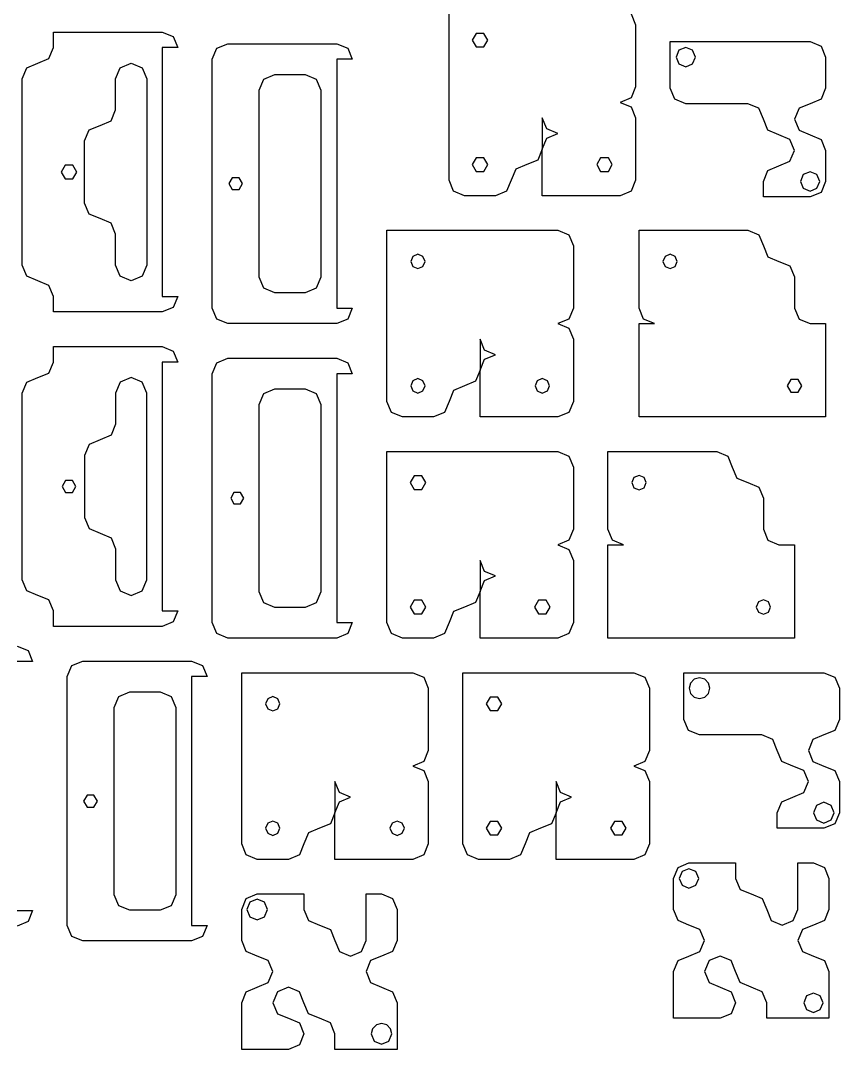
# Model space of a CAD drawing. Extents: x 1 to 198, y -191 to -1.
# Drawn here: x 74.9 to 122.3, y -115.1 to -55.6 of the extents above; entities that cross this region are included whole.
import ezdxf

# ---------------------------------------------------------------- set-up
doc = ezdxf.new("R2010")
doc.units = 0

msp = doc.modelspace()

# ---------------------------------------------------------------- linework, layer by layer
at = {"layer": '10', "color": 18}
for points in [[(110.698352, -67.739688), (111.598351, -67.739688), (112.49835, -67.739688), (113.398348, -67.739688), (114.298347, -67.739688), (115.198346, -67.739688), (116.098345, -67.739688), (116.998344, -67.739688), (117.634739, -68.003292), (117.898342, -68.639687), (118.161946, -69.276082), (118.798341, -69.539686), (119.434737, -69.803289), (119.69834, -70.439685), (119.69834, -71.339684), (119.69834, -72.239682), (119.961944, -72.876078), (120.598339, -73.139681), (121.498338, -73.139681), (121.498338, -74.03968), (121.498338, -74.939679), (121.498338, -75.839678), (121.498338, -76.739677), (121.498338, -77.639676), (121.498338, -78.539674), (120.598339, -78.539674), (119.69834, -78.539674), (118.798341, -78.539674), (117.898342, -78.539674), (116.998344, -78.539674), (116.098345, -78.539674), (115.198346, -78.539674), (114.298347, -78.539674), (113.398348, -78.539674), (112.49835, -78.539674), (111.598351, -78.539674), (110.698352, -78.539674), (110.698352, -77.639676), (110.698352, -76.739677), (110.698352, -75.839678), (110.698352, -74.939679), (110.698352, -74.03968), (110.698352, -73.139681), (111.598351, -73.139681), (110.961955, -72.876078), (110.698352, -72.239682), (110.698352, -71.339684), (110.698352, -70.439685), (110.698352, -69.539686), (110.698352, -68.639687), (110.698352, -67.739688)], [(112.914149, -69.539686), (112.792247, -69.245885), (112.498349, -69.124218), (112.204452, -69.245885), (112.08255, -69.539686), (112.204452, -69.833486), (112.498349, -69.955154), (112.792247, -69.833486), (112.914149, -69.539686)], [(120.11414, -76.739677), (119.90624, -76.379584), (119.490441, -76.379584), (119.282541, -76.739677), (119.490441, -77.09977), (119.90624, -77.09977), (120.11414, -76.739677)]]:
    msp.add_lwpolyline(points, dxfattribs=at)
at = {"layer": '17', "color": 18}
for points in [[(85.999892, -58.739699), (85.999892, -57.839701), (86.263496, -57.203305), (86.899891, -56.939702), (87.79989, -56.939702), (88.699889, -56.939702), (89.599888, -56.939702), (90.499887, -56.939702), (91.399885, -56.939702), (92.299884, -56.939702), (93.199883, -56.939702), (93.836279, -57.203305), (94.099882, -57.839701), (93.199883, -57.839701), (93.199883, -58.739699), (93.199883, -59.639698), (93.199883, -60.539697), (93.199883, -61.439696), (93.199883, -62.339695), (93.199883, -63.239694), (93.199883, -64.139693), (93.199883, -65.039691), (93.199883, -65.93969), (93.199883, -66.839689), (93.199883, -67.739688), (93.199883, -68.639687), (93.199883, -69.539686), (93.199883, -70.439685), (93.199883, -71.339684), (93.199883, -72.239682), (94.099882, -72.239682), (93.836279, -72.876078), (93.199883, -73.139681), (92.299884, -73.139681), (91.399885, -73.139681), (90.499887, -73.139681), (89.599888, -73.139681), (88.699889, -73.139681), (87.79989, -73.139681), (86.899891, -73.139681), (86.263496, -72.876078), (85.999892, -72.239682), (85.999892, -71.339684), (85.999892, -70.439685), (85.999892, -69.539686), (85.999892, -68.639687), (85.999892, -67.739688), (85.999892, -66.839689), (85.999892, -65.93969), (85.999892, -65.039691), (85.999892, -64.139693), (85.999892, -63.239694), (85.999892, -62.339695), (85.999892, -61.439696), (85.999892, -60.539697), (85.999892, -59.639698), (85.999892, -58.739699)], [(88.699889, -59.639698), (88.699889, -60.539697), (88.699889, -61.439696), (88.699889, -62.339695), (88.699889, -63.239694), (88.699889, -64.139693), (88.699889, -65.039691), (88.699889, -65.93969), (88.699889, -66.839689), (88.699889, -67.739688), (88.699889, -68.639687), (88.699889, -69.539686), (88.699889, -70.439685), (88.963492, -71.07608), (89.599888, -71.339684), (90.499887, -71.339684), (91.399885, -71.339684), (92.036281, -71.07608), (92.299884, -70.439685), (92.299884, -69.539686), (92.299884, -68.639687), (92.299884, -67.739688), (92.299884, -66.839689), (92.299884, -65.93969), (92.299884, -65.039691), (92.299884, -64.139693), (92.299884, -63.239694), (92.299884, -62.339695), (92.299884, -61.439696), (92.299884, -60.539697), (92.299884, -59.639698), (92.036281, -59.003303), (91.399885, -58.739699), (90.499887, -58.739699), (89.599888, -58.739699), (88.963492, -59.003303), (88.699889, -59.639698)], [(87.74949, -65.039691), (87.54969, -64.693628), (87.150091, -64.693628), (86.950291, -65.039691), (87.150091, -65.385755), (87.54969, -65.385755), (87.74949, -65.039691)]]:
    msp.add_lwpolyline(points, dxfattribs=at)
at = {"layer": '2', "color": 18}
for points in [[(85.999892, -76.939676), (85.999892, -76.039678), (86.263496, -75.403282), (86.899891, -75.139679), (87.79989, -75.139679), (88.699889, -75.139679), (89.599888, -75.139679), (90.499886, -75.139679), (91.399885, -75.139679), (92.299884, -75.139679), (93.199883, -75.139679), (93.836278, -75.403282), (94.099882, -76.039678), (93.199883, -76.039678), (93.199883, -76.939676), (93.199883, -77.839675), (93.199883, -78.739674), (93.199883, -79.639673), (93.199883, -80.539672), (93.199883, -81.439671), (93.199883, -82.33967), (93.199883, -83.239669), (93.199883, -84.139667), (93.199883, -85.039666), (93.199883, -85.939665), (93.199883, -86.839664), (93.199883, -87.739663), (93.199883, -88.639662), (93.199883, -89.539661), (93.199883, -90.439659), (94.099882, -90.439659), (93.836278, -91.076055), (93.199883, -91.339658), (92.299884, -91.339658), (91.399885, -91.339658), (90.499886, -91.339658), (89.599888, -91.339658), (88.699889, -91.339658), (87.79989, -91.339658), (86.899891, -91.339658), (86.263496, -91.076055), (85.999892, -90.439659), (85.999892, -89.539661), (85.999892, -88.639662), (85.999892, -87.739663), (85.999892, -86.839664), (85.999892, -85.939665), (85.999892, -85.039666), (85.999892, -84.139667), (85.999892, -83.239669), (85.999892, -82.33967), (85.999892, -81.439671), (85.999892, -80.539672), (85.999892, -79.639673), (85.999892, -78.739674), (85.999892, -77.839675), (85.999892, -76.939676)], [(88.699889, -77.839675), (88.699889, -78.739674), (88.699889, -79.639673), (88.699889, -80.539672), (88.699889, -81.439671), (88.699889, -82.33967), (88.699889, -83.239669), (88.699889, -84.139667), (88.699889, -85.039666), (88.699889, -85.939665), (88.699889, -86.839664), (88.699889, -87.739663), (88.699889, -88.639662), (88.963492, -89.276057), (89.599888, -89.539661), (90.499886, -89.539661), (91.399885, -89.539661), (92.036281, -89.276057), (92.299884, -88.639662), (92.299884, -87.739663), (92.299884, -86.839664), (92.299884, -85.939665), (92.299884, -85.039666), (92.299884, -84.139667), (92.299884, -83.239669), (92.299884, -82.33967), (92.299884, -81.439671), (92.299884, -80.539672), (92.299884, -79.639673), (92.299884, -78.739674), (92.299884, -77.839675), (92.036281, -77.20328), (91.399885, -76.939676), (90.499886, -76.939676), (89.599888, -76.939676), (88.963492, -77.20328), (88.699889, -77.839675)], [(87.81429, -83.239669), (87.62709, -82.915429), (87.252691, -82.915429), (87.065491, -83.239669), (87.252691, -83.563908), (87.62709, -83.563908), (87.81429, -83.239669)]]:
    msp.add_lwpolyline(points, dxfattribs=at)
at = {"layer": '21', "color": 18}
for points in [[(74.699906, -91.79951), (75.336302, -92.063114), (75.599905, -92.699509), (74.699906, -92.699509)], [(74.699906, -107.099491), (75.599905, -107.099491), (75.336302, -107.735887), (74.699906, -107.99949)]]:
    msp.add_lwpolyline(points, dxfattribs=at)
at = {"layer": '24', "color": 18}
for points in [[(87.69989, -107.939638), (87.69989, -107.039639), (87.963494, -106.403243), (88.599889, -106.13964), (89.499888, -106.13964), (90.399887, -106.13964), (91.299885, -106.13964), (91.299885, -107.039639), (91.563489, -107.676034), (92.199884, -107.939638), (92.83628, -108.203241), (93.099883, -108.839636), (93.363487, -109.476032), (93.999882, -109.739635), (94.636277, -109.476032), (94.899881, -108.839636), (94.899881, -107.939638), (94.899881, -107.039639), (94.899881, -106.13964), (95.79988, -106.13964), (96.436275, -106.403243), (96.699879, -107.039639), (96.699879, -107.939638), (96.699879, -108.839636), (96.436275, -109.476032), (95.79988, -109.739635), (95.163484, -110.003239), (94.899881, -110.639634), (95.163484, -111.276029), (95.79988, -111.539633), (96.436275, -111.803237), (96.699879, -112.439632), (96.699879, -113.339631), (96.699879, -114.23963), (96.699879, -115.139628), (95.79988, -115.139628), (94.899881, -115.139628), (93.999882, -115.139628), (93.099883, -115.139628), (93.099883, -114.23963), (92.83628, -113.603234), (92.199884, -113.339631), (91.563489, -113.076027), (91.299885, -112.439632), (91.036282, -111.803237), (90.399887, -111.539633), (89.763491, -111.803237), (89.499888, -112.439632), (89.763491, -113.076027), (90.399887, -113.339631), (91.036282, -113.603234), (91.299885, -114.23963), (91.036282, -114.876025), (90.399887, -115.139628), (89.499888, -115.139628), (88.599889, -115.139628), (87.69989, -115.139628), (87.69989, -114.23963), (87.69989, -113.339631), (87.69989, -112.439632), (87.963494, -111.803237), (88.599889, -111.539633), (89.236284, -111.276029), (89.499888, -110.639634), (89.236284, -110.003239), (88.599889, -109.739635), (87.963494, -109.476032), (87.69989, -108.839636), (87.69989, -107.939638)], [(89.199288, -107.039639), (89.023587, -106.616057), (88.599889, -106.440638), (88.17619, -106.616057), (88.00049, -107.039639), (88.17619, -107.46322), (88.599889, -107.63864), (89.023587, -107.46322), (89.199288, -107.039639)], [(96.399279, -114.23963), (96.318975, -113.93993), (96.099579, -113.720535), (95.79988, -113.64023), (95.50018, -113.720535), (95.280785, -113.93993), (95.200481, -114.23963), (95.376041, -114.663469), (95.79988, -114.839029), (96.223719, -114.663469), (96.399279, -114.23963)]]:
    msp.add_lwpolyline(points, dxfattribs=at)
at = {"layer": '27', "color": 18}
for points in [[(113.299858, -95.139654), (113.299858, -94.239655), (113.299858, -93.339656), (114.199857, -93.339656), (115.099856, -93.339656), (115.999854, -93.339656), (116.899853, -93.339656), (117.799852, -93.339656), (118.699851, -93.339656), (119.59985, -93.339656), (120.499849, -93.339656), (121.399848, -93.339656), (122.036243, -93.603259), (122.299846, -94.239655), (122.299846, -95.139654), (122.299846, -96.039653), (122.036243, -96.676048), (121.399848, -96.939651), (120.763452, -97.203255), (120.499849, -97.83965), (120.763452, -98.476046), (121.399848, -98.739649), (122.036243, -99.003253), (122.299846, -99.639648), (122.299846, -100.539647), (122.299846, -101.439646), (122.036243, -102.076041), (121.399848, -102.339645), (120.499849, -102.339645), (119.59985, -102.339645), (118.699851, -102.339645), (118.699851, -101.439646), (118.963454, -100.80325), (119.59985, -100.539647), (120.236245, -100.276043), (120.499849, -99.639648), (120.236245, -99.003253), (119.59985, -98.739649), (118.963455, -98.476046), (118.699851, -97.83965), (118.436247, -97.203255), (117.799852, -96.939651), (116.899853, -96.939651), (115.999854, -96.939651), (115.099856, -96.939651), (114.199857, -96.939651), (113.563461, -96.676048), (113.299858, -96.039653), (113.299858, -95.139654)], [(114.799256, -94.239655), (114.718952, -93.939955), (114.499556, -93.72056), (114.199857, -93.640255), (113.900157, -93.72056), (113.680762, -93.939955), (113.600457, -94.239655), (113.680762, -94.539354), (113.900157, -94.75875), (114.199857, -94.839054), (114.499556, -94.75875), (114.718952, -94.539354), (114.799256, -94.239655)], [(121.999247, -101.439646), (121.823546, -101.016064), (121.399848, -100.840645), (120.976149, -101.016064), (120.800448, -101.439646), (120.976149, -101.863228), (121.399848, -102.038647), (121.823546, -101.863228), (121.999247, -101.439646)]]:
    msp.add_lwpolyline(points, dxfattribs=at)
at = {"layer": '28', "color": 18}
for points in [[(96.099879, -80.539672), (96.999878, -80.539672), (97.899877, -80.539672), (98.799876, -80.539672), (99.699875, -80.539672), (100.599874, -80.539672), (101.499873, -80.539672), (102.399872, -80.539672), (103.29987, -80.539672), (104.199869, -80.539672), (105.099868, -80.539672), (105.999867, -80.539672), (106.636262, -80.803276), (106.899866, -81.439671), (106.899866, -82.33967), (106.899866, -83.239669), (106.899866, -84.139667), (106.899866, -85.039666), (106.636262, -85.676062), (105.999867, -85.939665), (106.636262, -86.203269), (106.899866, -86.839664), (106.899866, -87.739663), (106.899866, -88.639662), (106.899866, -89.539661), (106.899866, -90.439659), (106.636262, -91.076055), (105.999867, -91.339658), (105.099868, -91.339658), (104.199869, -91.339658), (103.29987, -91.339658), (102.399872, -91.339658), (101.499873, -91.339658), (101.499873, -90.439659), (101.499873, -89.539661), (101.499873, -88.639662), (101.763476, -88.003266), (102.399872, -87.739663), (101.763476, -87.476059), (101.499873, -86.839664), (101.499873, -87.739663), (101.499873, -88.639662), (101.236269, -89.276057), (100.599874, -89.539661), (99.963479, -89.803264), (99.699875, -90.439659), (99.436271, -91.076055), (98.799876, -91.339658), (97.899877, -91.339658), (96.999878, -91.339658), (96.363483, -91.076055), (96.099879, -90.439659), (96.099879, -89.539661), (96.099879, -88.639662), (96.099879, -87.739663), (96.099879, -86.839664), (96.099879, -85.939665), (96.099879, -85.039666), (96.099879, -84.139667), (96.099879, -83.239669), (96.099879, -82.33967), (96.099879, -81.439671), (96.099879, -80.539672)], [(98.349877, -82.33967), (98.124877, -81.949959), (97.674878, -81.949959), (97.449878, -82.33967), (97.674878, -82.729381), (98.124877, -82.729381), (98.349877, -82.33967)], [(98.349877, -89.539661), (98.124877, -89.14995), (97.674878, -89.14995), (97.449878, -89.539661), (97.674878, -89.929372), (98.124877, -89.929372), (98.349877, -89.539661)], [(105.549868, -89.539661), (105.324868, -89.14995), (104.874868, -89.14995), (104.649869, -89.539661), (104.874869, -89.929372), (105.324868, -89.929372), (105.549868, -89.539661)]]:
    msp.add_lwpolyline(points, dxfattribs=at)
at = {"layer": '3', "color": 18}
for points in [[(77.599903, -94.465104), (77.599903, -93.565105), (77.863506, -92.928709), (78.499902, -92.665106), (79.3999, -92.665106), (80.299899, -92.665106), (81.199898, -92.665106), (82.099897, -92.665106), (82.999896, -92.665106), (83.899895, -92.665106), (84.799894, -92.665106), (85.436289, -92.928709), (85.699893, -93.565105), (84.799894, -93.565105), (84.799894, -94.465104), (84.799894, -95.365102), (84.799894, -96.265101), (84.799894, -97.1651), (84.799894, -98.065099), (84.799894, -98.965098), (84.799894, -99.865097), (84.799894, -100.765096), (84.799894, -101.665095), (84.799894, -102.565093), (84.799894, -103.465092), (84.799894, -104.365091), (84.799894, -105.26509), (84.799894, -106.165089), (84.799894, -107.065088), (84.799894, -107.965087), (85.699893, -107.965087), (85.436289, -108.601482), (84.799894, -108.865085), (83.899895, -108.865085), (82.999896, -108.865085), (82.099897, -108.865085), (81.199898, -108.865085), (80.299899, -108.865085), (79.3999, -108.865085), (78.499902, -108.865085), (77.863506, -108.601482), (77.599903, -107.965087), (77.599903, -107.065088), (77.599903, -106.165089), (77.599903, -105.26509), (77.599903, -104.365091), (77.599903, -103.465092), (77.599903, -102.565093), (77.599903, -101.665095), (77.599903, -100.765096), (77.599903, -99.865097), (77.599903, -98.965098), (77.599903, -98.065099), (77.599903, -97.1651), (77.599903, -96.265101), (77.599903, -95.365102), (77.599903, -94.465104)], [(80.299899, -95.365102), (80.299899, -96.265101), (80.299899, -97.1651), (80.299899, -98.065099), (80.299899, -98.965098), (80.299899, -99.865097), (80.299899, -100.765096), (80.299899, -101.665095), (80.299899, -102.565093), (80.299899, -103.465092), (80.299899, -104.365091), (80.299899, -105.26509), (80.299899, -106.165089), (80.563503, -106.801484), (81.199898, -107.065088), (82.099897, -107.065088), (82.999896, -107.065088), (83.636291, -106.801484), (83.899895, -106.165089), (83.899895, -105.26509), (83.899895, -104.365091), (83.899895, -103.465092), (83.899895, -102.565093), (83.899895, -101.665095), (83.899895, -100.765096), (83.899895, -99.865097), (83.899895, -98.965098), (83.899895, -98.065099), (83.899895, -97.1651), (83.899895, -96.265101), (83.899895, -95.365102), (83.636291, -94.728707), (82.999896, -94.465104), (82.099897, -94.465104), (81.199898, -94.465104), (80.563503, -94.728707), (80.299899, -95.365102)], [(79.349501, -100.765096), (79.149701, -100.419032), (78.750101, -100.419032), (78.550302, -100.765096), (78.750101, -101.111159), (79.149701, -101.111159), (79.3495, -100.765096)]]:
    msp.add_lwpolyline(points, dxfattribs=at)
at = {"layer": '33', "color": 18}
for points in [[(108.899863, -80.539672), (109.799862, -80.539672), (110.699861, -80.539672), (111.59986, -80.539672), (112.499859, -80.539672), (113.399858, -80.539672), (114.299857, -80.539672), (115.199855, -80.539672), (115.836251, -80.803276), (116.099854, -81.439671), (116.363458, -82.076066), (116.999853, -82.33967), (117.636248, -82.603273), (117.899852, -83.239669), (117.899852, -84.139667), (117.899852, -85.039666), (118.163456, -85.676062), (118.799851, -85.939665), (119.69985, -85.939665), (119.69985, -86.839664), (119.69985, -87.739663), (119.69985, -88.639662), (119.69985, -89.539661), (119.69985, -90.439659), (119.69985, -91.339658), (118.799851, -91.339658), (117.899852, -91.339658), (116.999853, -91.339658), (116.099854, -91.339658), (115.199855, -91.339658), (114.299857, -91.339658), (113.399858, -91.339658), (112.499859, -91.339658), (111.59986, -91.339658), (110.699861, -91.339658), (109.799862, -91.339658), (108.899863, -91.339658), (108.899863, -90.439659), (108.899863, -89.539661), (108.899863, -88.639662), (108.899863, -87.739663), (108.899863, -86.839664), (108.899863, -85.939665), (109.799862, -85.939665), (109.163467, -85.676062), (108.899863, -85.039666), (108.899863, -84.139667), (108.899863, -83.239669), (108.899863, -82.33967), (108.899863, -81.439671), (108.899863, -80.539672)], [(111.11566, -82.33967), (110.993758, -82.045869), (110.699861, -81.924202), (110.405964, -82.045869), (110.284062, -82.33967), (110.405964, -82.63347), (110.699861, -82.755138), (110.993758, -82.63347), (111.11566, -82.33967)], [(118.315652, -89.539661), (118.193749, -89.24586), (117.899852, -89.124193), (117.605955, -89.24586), (117.484053, -89.539661), (117.605955, -89.833461), (117.899852, -89.955129), (118.193749, -89.833461), (118.315652, -89.539661)]]:
    msp.add_lwpolyline(points, dxfattribs=at)
at = {"layer": '34', "color": 18}
for points in [[(112.692124, -106.139642), (112.692124, -105.239643), (112.955728, -104.603247), (113.592123, -104.339644), (114.492122, -104.339644), (115.392121, -104.339644), (116.29212, -104.339644), (116.29212, -105.239643), (116.555723, -105.876038), (117.192119, -106.139642), (117.828514, -106.403245), (118.092118, -107.03964), (118.355721, -107.676036), (118.992116, -107.939639), (119.628512, -107.676036), (119.892115, -107.03964), (119.892115, -106.139642), (119.892115, -105.239643), (119.892115, -104.339644), (120.792114, -104.339644), (121.428509, -104.603247), (121.692113, -105.239643), (121.692113, -106.139642), (121.692113, -107.03964), (121.428509, -107.676036), (120.792114, -107.939639), (120.155719, -108.203243), (119.892115, -108.839638), (120.155719, -109.476033), (120.792114, -109.739637), (121.428509, -110.003241), (121.692113, -110.639636), (121.692113, -111.539635), (121.692113, -112.439633), (121.692113, -113.339632), (120.792114, -113.339632), (119.892115, -113.339632), (118.992116, -113.339632), (118.092118, -113.339632), (118.092118, -112.439633), (117.828514, -111.803238), (117.192119, -111.539635), (116.555723, -111.276031), (116.29212, -110.639636), (116.028516, -110.003241), (115.392121, -109.739637), (114.755726, -110.003241), (114.492122, -110.639636), (114.755726, -111.276031), (115.392121, -111.539635), (116.028516, -111.803238), (116.29212, -112.439633), (116.028516, -113.076029), (115.392121, -113.339632), (114.492122, -113.339632), (113.592123, -113.339632), (112.692124, -113.339632), (112.692124, -112.439633), (112.692124, -111.539635), (112.692124, -110.639636), (112.955728, -110.003241), (113.592123, -109.739637), (114.228519, -109.476033), (114.492122, -108.839638), (114.228519, -108.203243), (113.592123, -107.939639), (112.955728, -107.676036), (112.692124, -107.03964), (112.692124, -106.139642)], [(114.151923, -105.239643), (113.987825, -104.844053), (113.592123, -104.680228), (113.196421, -104.844053), (113.032324, -105.239643), (113.196421, -105.635232), (113.592123, -105.799057), (113.987825, -105.635232), (114.151923, -105.239643)], [(121.351913, -112.439633), (121.187816, -112.044044), (120.792114, -111.880219), (120.396412, -112.044044), (120.232315, -112.439633), (120.396412, -112.835223), (120.792114, -112.999048), (121.187816, -112.835223), (121.351913, -112.439633)]]:
    msp.add_lwpolyline(points, dxfattribs=at)
at = {"layer": '37', "color": 18}
for points in [[(112.499858, -58.611295), (112.499858, -57.711296), (112.499858, -56.811297), (113.399857, -56.811297), (114.299856, -56.811297), (115.199855, -56.811297), (116.099854, -56.811297), (116.999852, -56.811297), (117.899851, -56.811297), (118.79985, -56.811297), (119.699849, -56.811297), (120.599848, -56.811297), (121.236243, -57.074901), (121.499847, -57.711296), (121.499847, -58.611295), (121.499847, -59.511294), (121.236243, -60.147689), (120.599848, -60.411293), (119.963453, -60.674896), (119.699849, -61.311291), (119.963453, -61.947687), (120.599848, -62.21129), (121.236243, -62.474894), (121.499847, -63.111289), (121.499847, -64.011288), (121.499847, -64.911287), (121.236243, -65.547682), (120.599848, -65.811286), (119.699849, -65.811286), (118.79985, -65.811286), (117.899851, -65.811286), (117.899851, -64.911287), (118.163455, -64.274892), (118.79985, -64.011288), (119.436245, -63.747684), (119.699849, -63.111289), (119.436245, -62.474894), (118.79985, -62.21129), (118.163455, -61.947687), (117.899851, -61.311291), (117.636248, -60.674896), (116.999852, -60.411293), (116.099854, -60.411293), (115.199855, -60.411293), (114.299856, -60.411293), (113.399857, -60.411293), (112.763462, -60.147689), (112.499858, -59.511294), (112.499858, -58.611295)], [(113.959656, -57.711296), (113.795559, -57.315707), (113.399857, -57.151882), (113.004155, -57.315707), (112.840058, -57.711296), (113.004155, -58.106885), (113.399857, -58.270711), (113.795559, -58.106885), (113.959656, -57.711296)], [(121.159647, -64.911287), (120.99555, -64.515698), (120.599848, -64.351872), (120.204146, -64.515698), (120.040048, -64.911287), (120.204146, -65.306876), (120.599848, -65.470701), (120.99555, -65.306876), (121.159647, -64.911287)]]:
    msp.add_lwpolyline(points, dxfattribs=at)
at = {"layer": '38', "color": 18}
for points in [[(87.69989, -93.339656), (88.599889, -93.339656), (89.499888, -93.339656), (90.399887, -93.339656), (91.299885, -93.339656), (92.199884, -93.339656), (93.099883, -93.339656), (93.999882, -93.339656), (94.899881, -93.339656), (95.79988, -93.339656), (96.699879, -93.339656), (97.599878, -93.339656), (98.236273, -93.603259), (98.499876, -94.239655), (98.499876, -95.139654), (98.499876, -96.039653), (98.499876, -96.939651), (98.499876, -97.83965), (98.236273, -98.476045), (97.599878, -98.739649), (98.236273, -99.003253), (98.499876, -99.639648), (98.499876, -100.539647), (98.499876, -101.439646), (98.499876, -102.339644), (98.499876, -103.239643), (98.236273, -103.876039), (97.599878, -104.139642), (96.699879, -104.139642), (95.79988, -104.139642), (94.899881, -104.139642), (93.999882, -104.139642), (93.099883, -104.139642), (93.099883, -103.239643), (93.099883, -102.339644), (93.099883, -101.439646), (93.363487, -100.80325), (93.999882, -100.539647), (93.363487, -100.276043), (93.099883, -99.639648), (93.099883, -100.539647), (93.099883, -101.439646), (92.836279, -102.076041), (92.199884, -102.339644), (91.563489, -102.603248), (91.299885, -103.239643), (91.036282, -103.876039), (90.399887, -104.139642), (89.499888, -104.139642), (88.599889, -104.139642), (87.963494, -103.876039), (87.69989, -103.239643), (87.69989, -102.339644), (87.69989, -101.439646), (87.69989, -100.539647), (87.69989, -99.639648), (87.69989, -98.739649), (87.69989, -97.83965), (87.69989, -96.939651), (87.69989, -96.039653), (87.69989, -95.139654), (87.69989, -94.239655), (87.69989, -93.339656)], [(89.915687, -95.139654), (89.793785, -94.845853), (89.499888, -94.724186), (89.20599, -94.845853), (89.084088, -95.139654), (89.20599, -95.433454), (89.499888, -95.555122), (89.793785, -95.433454), (89.915687, -95.139654)], [(89.915687, -102.339644), (89.793785, -102.045844), (89.499888, -101.924177), (89.20599, -102.045844), (89.084088, -102.339644), (89.20599, -102.633445), (89.499888, -102.755112), (89.793785, -102.633445), (89.915687, -102.339644)], [(97.115678, -102.339644), (96.993776, -102.045844), (96.699879, -101.924177), (96.405981, -102.045844), (96.284079, -102.339644), (96.405981, -102.633445), (96.699879, -102.755112), (96.993776, -102.633445), (97.115678, -102.339644)]]:
    msp.add_lwpolyline(points, dxfattribs=at)
at = {"layer": '39', "color": 18}
for points in [[(96.09988, -67.739688), (96.999879, -67.739688), (97.899877, -67.739688), (98.799876, -67.739688), (99.699875, -67.739688), (100.599874, -67.739688), (101.499873, -67.739688), (102.399872, -67.739688), (103.29987, -67.739688), (104.199869, -67.739688), (105.099868, -67.739688), (105.999867, -67.739688), (106.636263, -68.003292), (106.899866, -68.639687), (106.899866, -69.539686), (106.899866, -70.439685), (106.899866, -71.339684), (106.899866, -72.239682), (106.636263, -72.876078), (105.999867, -73.139681), (106.636262, -73.403285), (106.899866, -74.03968), (106.899866, -74.939679), (106.899866, -75.839678), (106.899866, -76.739677), (106.899866, -77.639676), (106.636262, -78.276071), (105.999867, -78.539674), (105.099868, -78.539674), (104.199869, -78.539674), (103.29987, -78.539674), (102.399872, -78.539674), (101.499873, -78.539674), (101.499873, -77.639676), (101.499873, -76.739677), (101.499873, -75.839678), (101.763476, -75.203283), (102.399872, -74.939679), (101.763476, -74.676075), (101.499873, -74.03968), (101.499873, -74.939679), (101.499873, -75.839678), (101.236269, -76.476073), (100.599874, -76.739677), (99.963479, -77.00328), (99.699875, -77.639676), (99.436271, -78.276071), (98.799876, -78.539674), (97.899877, -78.539674), (96.999879, -78.539674), (96.363483, -78.276071), (96.09988, -77.639676), (96.09988, -76.739677), (96.09988, -75.839678), (96.09988, -74.939679), (96.09988, -74.03968), (96.09988, -73.139681), (96.09988, -72.239682), (96.09988, -71.339684), (96.09988, -70.439685), (96.09988, -69.539686), (96.09988, -68.639687), (96.09988, -67.739688)], [(98.315677, -69.539686), (98.193775, -69.245885), (97.899877, -69.124218), (97.60598, -69.245885), (97.484078, -69.539686), (97.60598, -69.833486), (97.899877, -69.955154), (98.193775, -69.833486), (98.315677, -69.539686)], [(98.315677, -76.739677), (98.193775, -76.445877), (97.899877, -76.324209), (97.60598, -76.445877), (97.484078, -76.739677), (97.60598, -77.033477), (97.899877, -77.155145), (98.193775, -77.033477), (98.315677, -76.739677)], [(105.515668, -76.739677), (105.393766, -76.445877), (105.099868, -76.324209), (104.805971, -76.445877), (104.684069, -76.739677), (104.805971, -77.033477), (105.099868, -77.155145), (105.393766, -77.033477), (105.515668, -76.739677)]]:
    msp.add_lwpolyline(points, dxfattribs=at)
at = {"layer": '4', "color": 18}
for points in [[(83.099896, -57.16515), (83.099896, -58.065149), (83.099896, -58.965148), (83.099896, -59.865147), (83.099896, -60.765146), (83.099896, -61.665145), (83.099896, -62.565144), (83.099896, -63.465143), (83.099896, -64.365142), (83.099896, -65.26514), (83.099896, -66.165139), (83.099896, -67.065138), (83.099896, -67.965137), (83.099896, -68.865136), (83.099896, -69.765135), (83.099896, -70.665133), (83.099896, -71.565132), (83.999895, -71.565132), (83.736291, -72.201528), (83.099896, -72.465131), (82.199897, -72.465131), (81.299898, -72.465131), (80.399899, -72.465131), (79.4999, -72.465131), (78.599902, -72.465131), (77.699903, -72.465131), (76.799904, -72.465131), (76.799904, -71.565132), (76.5363, -70.928737), (75.899905, -70.665133), (75.26351, -70.40153), (74.999906, -69.765135), (74.999906, -68.865136), (74.999906, -67.965137), (74.999906, -67.065138), (74.999906, -66.165139), (74.999906, -65.26514), (74.999906, -64.365142), (74.999906, -63.465143), (74.999906, -62.565144), (74.999906, -61.665145), (74.999906, -60.765146), (74.999906, -59.865147), (74.999906, -58.965148), (75.26351, -58.328753), (75.899905, -58.065149), (76.5363, -57.801546), (76.799904, -57.16515), (76.799904, -56.265152), (77.699903, -56.265152), (78.599902, -56.265152), (79.4999, -56.265152), (80.399899, -56.265152), (81.299898, -56.265152), (82.199897, -56.265152), (83.099896, -56.265152), (83.736291, -56.528755), (83.999895, -57.16515), (83.099896, -57.16515)], [(80.399899, -58.965148), (80.663503, -58.328753), (81.299898, -58.065149), (81.936294, -58.328753), (82.199897, -58.965148), (82.199897, -59.865147), (82.199897, -60.765146), (82.199897, -61.665145), (82.199897, -62.565144), (82.199897, -63.465143), (82.199897, -64.365142), (82.199897, -65.26514), (82.199897, -66.165139), (82.199897, -67.065138), (82.199897, -67.965137), (82.199897, -68.865136), (82.199897, -69.765135), (81.936293, -70.40153), (81.299898, -70.665133), (80.663503, -70.40153), (80.399899, -69.765135), (80.399899, -68.865136), (80.399899, -67.965137), (80.136296, -67.328742), (79.4999, -67.065138), (78.863505, -66.801534), (78.599902, -66.165139), (78.599902, -65.26514), (78.599902, -64.365142), (78.599902, -63.465143), (78.599902, -62.565144), (78.863505, -61.928748), (79.4999, -61.665145), (80.136296, -61.401541), (80.399899, -60.765146), (80.399899, -59.865147), (80.399899, -58.965148)], [(78.149902, -64.365142), (77.924902, -63.975431), (77.474903, -63.975431), (77.249903, -64.365142), (77.474903, -64.754852), (77.924902, -64.754852), (78.149902, -64.365142)]]:
    msp.add_lwpolyline(points, dxfattribs=at)
at = {"layer": '5', "color": 18}
for points in [[(74.999906, -78.065124), (74.999906, -77.165125), (75.26351, -76.52873), (75.899905, -76.265127), (76.5363, -76.001523), (76.799904, -75.365128), (76.799904, -74.465129), (77.699903, -74.465129), (78.599901, -74.465129), (79.4999, -74.465129), (80.399899, -74.465129), (81.299898, -74.465129), (82.199897, -74.465129), (83.099896, -74.465129), (83.736291, -74.728732), (83.999895, -75.365128), (83.099896, -75.365128), (83.099896, -76.265127), (83.099896, -77.165125), (83.099896, -78.065124), (83.099896, -78.965123), (83.099896, -79.865122), (83.099896, -80.765121), (83.099896, -81.66512), (83.099896, -82.565119), (83.099896, -83.465117), (83.099896, -84.365116), (83.099896, -85.265115), (83.099896, -86.165114), (83.099896, -87.065113), (83.099896, -87.965112), (83.099896, -88.865111), (83.099896, -89.76511), (83.999895, -89.76511), (83.736291, -90.401505), (83.099896, -90.665108), (82.199897, -90.665108), (81.299898, -90.665108), (80.399899, -90.665108), (79.4999, -90.665108), (78.599901, -90.665108), (77.699903, -90.665108), (76.799904, -90.665108), (76.799904, -89.76511), (76.5363, -89.128714), (75.899905, -88.865111), (75.26351, -88.601507), (74.999906, -87.965112), (74.999906, -87.065113), (74.999906, -86.165114), (74.999906, -85.265115), (74.999906, -84.365116), (74.999906, -83.465117), (74.999906, -82.565119), (74.999906, -81.66512), (74.999906, -80.765121), (74.999906, -79.865122), (74.999906, -78.965123), (74.999906, -78.065124)], [(78.599901, -80.765121), (78.599901, -81.66512), (78.599901, -82.565119), (78.599901, -83.465117), (78.599901, -84.365116), (78.863505, -85.001512), (79.4999, -85.265115), (80.136296, -85.528719), (80.399899, -86.165114), (80.399899, -87.065113), (80.399899, -87.965112), (80.663503, -88.601507), (81.299898, -88.865111), (81.936293, -88.601507), (82.199897, -87.965112), (82.199897, -87.065113), (82.199897, -86.165114), (82.199897, -85.265115), (82.199897, -84.365116), (82.199897, -83.465117), (82.199897, -82.565119), (82.199897, -81.66512), (82.199897, -80.765121), (82.199897, -79.865122), (82.199897, -78.965123), (82.199897, -78.065124), (82.199897, -77.165125), (81.936293, -76.52873), (81.299898, -76.265127), (80.663503, -76.52873), (80.399899, -77.165125), (80.399899, -78.065124), (80.399899, -78.965123), (80.136296, -79.601518), (79.4999, -79.865122), (78.863505, -80.128726), (78.599901, -80.765121)], [(78.099502, -82.565119), (77.899702, -82.219055), (77.500103, -82.219055), (77.300303, -82.565119), (77.500103, -82.911182), (77.899702, -82.911182), (78.099502, -82.565119)]]:
    msp.add_lwpolyline(points, dxfattribs=at)
at = {"layer": '7', "color": 18}
for points in [[(110.236257, -55.203308), (110.49986, -55.839703), (110.49986, -56.739702), (110.49986, -57.639701), (110.49986, -58.5397), (110.49986, -59.439699), (110.236257, -60.076094), (109.599862, -60.339697), (110.236257, -60.603301), (110.49986, -61.239696), (110.49986, -62.139695), (110.49986, -63.039694), (110.49986, -63.939693), (110.49986, -64.839692), (110.236257, -65.476087), (109.599862, -65.739691), (108.699863, -65.739691), (107.799864, -65.739691), (106.899865, -65.739691), (105.999866, -65.739691), (105.099867, -65.739691), (105.099867, -64.839692), (105.099867, -63.939693), (105.099867, -63.039694), (105.363471, -62.403299), (105.999866, -62.139695), (105.363471, -61.876092), (105.099867, -61.239696), (105.099867, -62.139695), (105.099867, -63.039694), (104.836264, -63.676089), (104.199869, -63.939693), (103.563473, -64.203296), (103.29987, -64.839692), (103.036266, -65.476087), (102.399871, -65.739691), (101.499872, -65.739691), (100.599873, -65.739691), (99.963478, -65.476087), (99.699874, -64.839692), (99.699874, -63.939693), (99.699874, -63.039694), (99.699874, -62.139695), (99.699874, -61.239696), (99.699874, -60.339697), (99.699874, -59.439699), (99.699874, -58.5397), (99.699874, -57.639701), (99.699874, -56.739702), (99.699874, -55.839703), (99.699874, -54.939704)], [(101.949871, -56.739702), (101.724872, -56.349991), (101.274872, -56.349991), (101.049873, -56.739702), (101.274872, -57.129413), (101.724872, -57.129413), (101.949871, -56.739702)], [(101.949871, -63.939693), (101.724872, -63.549982), (101.274872, -63.549982), (101.049873, -63.939693), (101.274872, -64.329404), (101.724872, -64.329404), (101.949871, -63.939693)], [(109.149862, -63.939693), (108.924862, -63.549982), (108.474863, -63.549982), (108.249863, -63.939693), (108.474863, -64.329404), (108.924862, -64.329404), (109.149862, -63.939693)]]:
    msp.add_lwpolyline(points, dxfattribs=at)
at = {"layer": '8', "color": 18}
for points in [[(100.499874, -93.339656), (101.399873, -93.339656), (102.299872, -93.339656), (103.19987, -93.339656), (104.099869, -93.339656), (104.999868, -93.339656), (105.899867, -93.339656), (106.799866, -93.339656), (107.699865, -93.339656), (108.599864, -93.339656), (109.499862, -93.339656), (110.399861, -93.339656), (111.036257, -93.603259), (111.29986, -94.239655), (111.29986, -95.139654), (111.29986, -96.039653), (111.29986, -96.939651), (111.29986, -97.83965), (111.036257, -98.476045), (110.399861, -98.739649), (111.036257, -99.003253), (111.29986, -99.639648), (111.29986, -100.539647), (111.29986, -101.439646), (111.29986, -102.339644), (111.29986, -103.239643), (111.036257, -103.876039), (110.399861, -104.139642), (109.499862, -104.139642), (108.599864, -104.139642), (107.699865, -104.139642), (106.799866, -104.139642), (105.899867, -104.139642), (105.899867, -103.239643), (105.899867, -102.339644), (105.899867, -101.439646), (106.163471, -100.80325), (106.799866, -100.539647), (106.163471, -100.276043), (105.899867, -99.639648), (105.899867, -100.539647), (105.899867, -101.439646), (105.636263, -102.076041), (104.999868, -102.339644), (104.363473, -102.603248), (104.099869, -103.239643), (103.836266, -103.876039), (103.19987, -104.139642), (102.299872, -104.139642), (101.399873, -104.139642), (100.763477, -103.876039), (100.499874, -103.239643), (100.499874, -102.339644), (100.499874, -101.439646), (100.499874, -100.539647), (100.499874, -99.639648), (100.499874, -98.739649), (100.499874, -97.83965), (100.499874, -96.939651), (100.499874, -96.039653), (100.499874, -95.139654), (100.499874, -94.239655), (100.499874, -93.339656)], [(102.749871, -95.139654), (102.524871, -94.749943), (102.074872, -94.749943), (101.849872, -95.139654), (102.074872, -95.529364), (102.524871, -95.529364), (102.749871, -95.139654)], [(102.749871, -102.339644), (102.524871, -101.949934), (102.074872, -101.949934), (101.849872, -102.339644), (102.074872, -102.729355), (102.524871, -102.729355), (102.749871, -102.339644)], [(109.949862, -102.339644), (109.724862, -101.949934), (109.274863, -101.949934), (109.049863, -102.339644), (109.274863, -102.729355), (109.724862, -102.729355), (109.949862, -102.339644)]]:
    msp.add_lwpolyline(points, dxfattribs=at)

doc.saveas('drawing.dxf')
